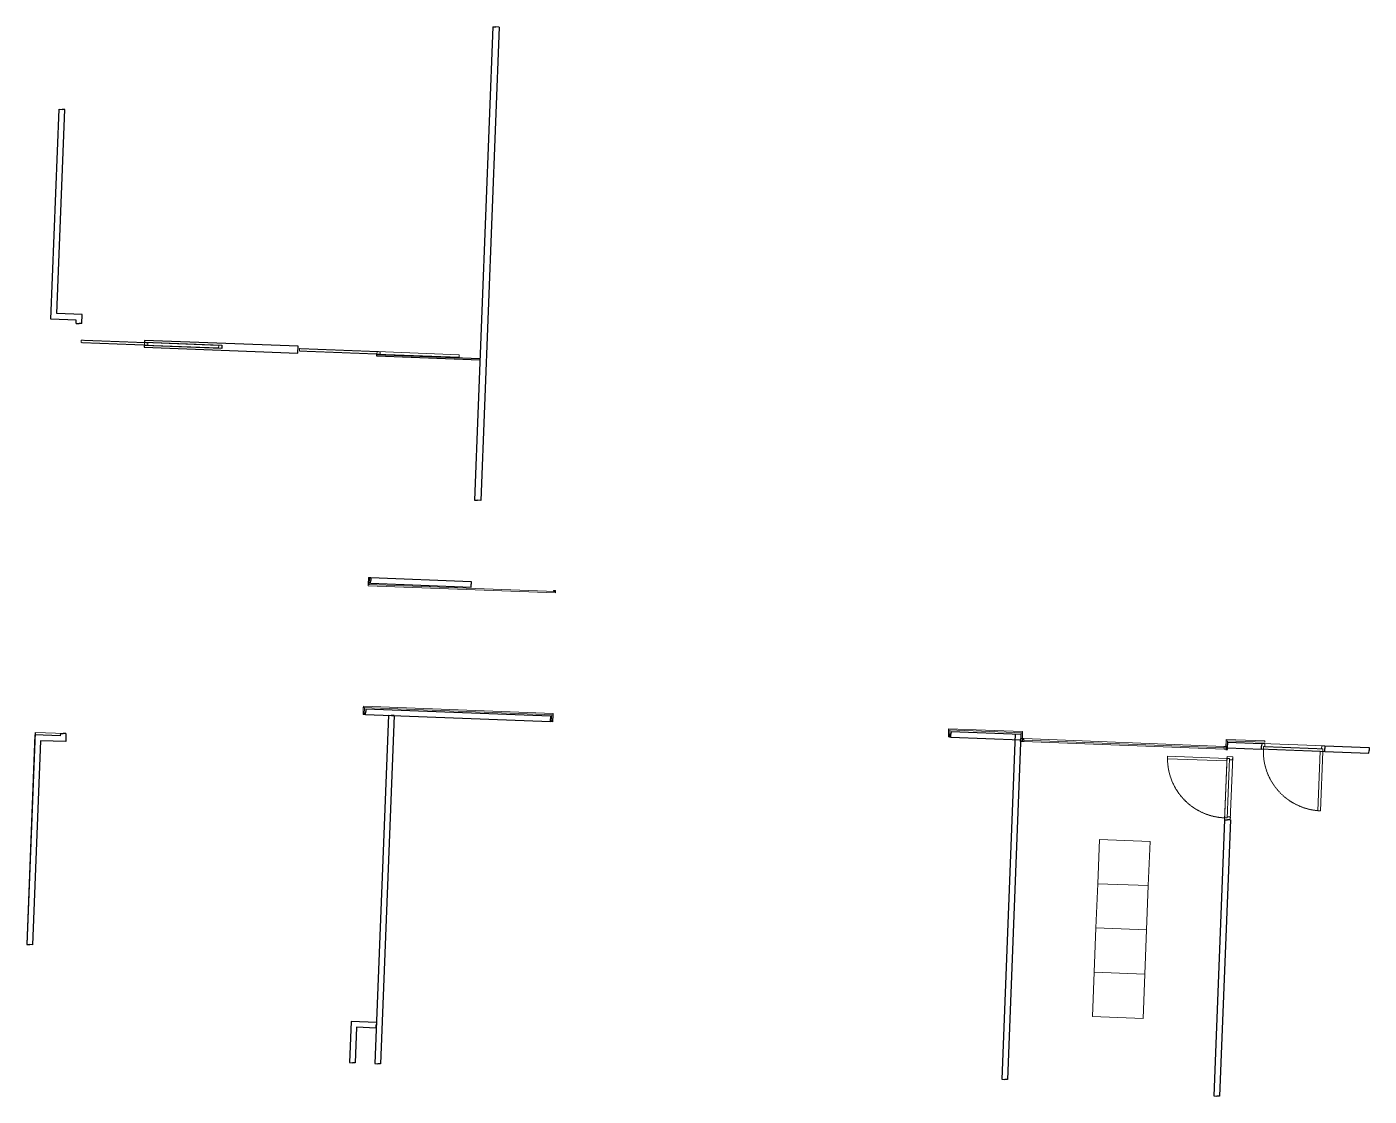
# Model space of a CAD drawing. Header units: millimetres. Extents: x 17510 to 38731, y 18951 to 35862.
import ezdxf

# ---------------------------------------------------------------- set-up
doc = ezdxf.new("R2010")
doc.units = ezdxf.units.MM
doc.header["$MEASUREMENT"] = 0
doc.linetypes.add('DGN Style 2', pattern=[10, 6, -4])
for name, color, linetype, lineweight in [('A-SLAB-CONC', 7, 'Continuous', 0), ('DOOR', 40, 'Continuous', 0), ('DOOR-FRAM', 40, 'Continuous', 0), ('DOOR-HEAD', 42, 'Continuous', 30), ('DOOR-LEAF', 40, 'Continuous', 0), ('DOOR-OPNG', 40, 'Continuous', 0), ('GLAZ', 4, 'Continuous', 0), ('PRTN-FULL', 6, 'Continuous', 30), ('STRC-CONC', 120, 'Continuous', 30), ('WALL-BLOC', 7, 'Continuous', 0), ('WALL-LNIG', 1, 'Continuous', 0)]:
    doc.layers.add(name, color=color, linetype=linetype, lineweight=lineweight)

# ---------------------------------------------------------------- blocks, each defined once
blk = doc.blocks.new('*U1')
at = {"layer": 'DOOR-FRAM', "color": 0, "lineweight": -2, "extrusion": (0, 0, -1), "flags": 128}
for points in [[(490, 501), (400, 498), (401, 468), (441, 469), (442, 449), (492, 451), (490, 501)], [(528, -498), (438, -502), (437, -472), (477, -470), (476, -450), (526, -448), (528, -498)]]:
    blk.add_lwpolyline(points, close=True, dxfattribs=at)
at = {"layer": 'DOOR-HEAD', "color": 0, "lineweight": -2, "extrusion": (0, 0, -1), "flags": 128}
blk.add_lwpolyline([(400, 498), (490, 501), (528, -498), (438, -502), (400, 498)], close=True, dxfattribs=at)
at = {"layer": 'DOOR-LEAF', "color": 0, "lineweight": -2, "extrusion": (0, 0, -1), "flags": 128}
blk.add_lwpolyline([(401, 468), (-538, 431), (-537, 391), (403, 428), (401, 468)], close=True, dxfattribs=at)
at = {"layer": 'DOOR-OPNG', "color": 0, "linetype": 'DGN Style 2', "lineweight": -2, "extrusion": (0, 0, -1), "flags": 128}
blk.add_lwpolyline([(401, 468), (437, -472), (477, -470), (441, 469), (401, 468)], close=True, dxfattribs=at)
at = {"layer": 'DOOR-OPNG', "color": 0, "linetype": 'DGN Style 2', "lineweight": -2}
blk.add_arc((-401, 468), 940, 265.348, 357.7869, dxfattribs=at)
blk = doc.blocks.new('*U2')
at = {"layer": 'DOOR-FRAM', "color": 0, "lineweight": -2, "flags": 128}
for points in [[(-490, 501), (-400, 498), (-401, 468), (-441, 469), (-442, 449), (-492, 451), (-490, 501)], [(-528, -498), (-438, -502), (-437, -472), (-477, -470), (-476, -450), (-526, -448), (-528, -498)]]:
    blk.add_lwpolyline(points, close=True, dxfattribs=at)
at = {"layer": 'DOOR-HEAD', "color": 0, "lineweight": -2, "flags": 128}
blk.add_lwpolyline([(-400, 498), (-490, 501), (-528, -498), (-438, -502), (-400, 498)], close=True, dxfattribs=at)
at = {"layer": 'DOOR-LEAF', "color": 0, "lineweight": -2, "flags": 128}
blk.add_lwpolyline([(-401, 468), (538, 431), (537, 391), (-403, 428), (-401, 468)], close=True, dxfattribs=at)
at = {"layer": 'DOOR-OPNG', "color": 0, "linetype": 'DGN Style 2', "lineweight": -2, "flags": 128}
blk.add_lwpolyline([(-401, 468), (-437, -472), (-477, -470), (-441, 469), (-401, 468)], close=True, dxfattribs=at)
at = {"layer": 'DOOR-OPNG', "color": 0, "linetype": 'DGN Style 2', "lineweight": -2}
blk.add_arc((-401, 468), 940, 265.348, 357.7869, dxfattribs=at)

msp = doc.modelspace()

# ---------------------------------------------------------------- linework, layer by layer
at = {"layer": 'A-SLAB-CONC', "flags": 128}
for points in [[(34466, 23010), (35266, 22979), (35239, 22280), (34439, 22311), (34466, 23010)], [(34439, 22311), (35239, 22280), (35212, 21580), (34412, 21611), (34439, 22311)], [(34412, 21611), (35212, 21580), (35185, 20881), (34385, 20912), (34412, 21611)], [(34385, 20912), (35185, 20881), (35157, 20181), (34358, 20212), (34385, 20912)]]:
    msp.add_lwpolyline(points, close=True, dxfattribs=at)
at = {"layer": 'DOOR', "flags": 128}
for points in [[(19369, 30868), (20543, 30822), (20542, 30784), (19368, 30830), (19369, 30868)], [(23047, 30726), (24346, 30675), (24344, 30638), (23045, 30688), (23047, 30726)]]:
    msp.add_lwpolyline(points, close=True, dxfattribs=at)
at = {"layer": 'DOOR-OPNG', "linetype": 'DGN Style 2', "flags": 128}
for points in [[(18370, 30906), (19424, 30866), (19423, 30828), (18369, 30868), (18370, 30906)], [(21823, 30773), (23097, 30724), (23095, 30686), (21821, 30735), (21823, 30773)]]:
    msp.add_lwpolyline(points, close=True, dxfattribs=at)
at = {"layer": 'GLAZ'}
for p, q in [((33271, 24560), (33272, 24582)), ((33271, 24560), (36439, 24437)), ((33273, 24605), (33272, 24582)), ((33272, 24582), (36440, 24460)), ((33273, 24605), (36441, 24482)), ((36439, 24437), (36440, 24460)), ((36441, 24482), (36440, 24460))]:
    msp.add_line(p, q, dxfattribs=at)
at = {"layer": 'GLAZ', "flags": 128}
for points in [[(33248, 24606), (33273, 24605), (33271, 24560), (33246, 24561), (33248, 24606)], [(36441, 24482), (36465, 24481), (36464, 24436), (36439, 24437), (36441, 24482)]]:
    msp.add_lwpolyline(points, close=True, dxfattribs=at)
at = {"layer": 'PRTN-FULL'}
for p, q in [((24876, 35862), (24587, 28375)), ((24976, 35858), (24687, 28372)), ((24876, 35862), (24926, 35860)), ((24976, 35858), (24926, 35860)), ((17892, 31240), (18021, 34558)), ((17986, 31327), (18111, 34554)), ((18021, 34558), (18066, 34556)), ((18111, 34554), (18066, 34556)), ((18292, 31225), (17892, 31240)), ((18386, 31311), (17986, 31327)), ((18290, 31172), (18292, 31225)), ((18380, 31169), (18386, 31311)), ((18290, 31172), (18335, 31171)), ((18380, 31169), (18335, 31171)), ((24587, 28375), (24637, 28374)), ((24687, 28372), (24637, 28374)), ((22945, 27063), (22947, 27108)), ((22945, 27063), (24534, 27001)), ((22949, 27153), (22947, 27108)), ((22949, 27153), (24537, 27091)), ((24534, 27001), (24536, 27046)), ((24537, 27091), (24536, 27046)), ((22868, 25078), (22867, 25033)), ((22868, 25078), (25791, 24965)), ((22865, 24988), (22867, 25033)), ((22865, 24988), (25788, 24875)), ((23225, 24974), (23012, 19466)), ((23315, 24970), (23102, 19462)), ((23225, 24974), (23270, 24972)), ((23315, 24970), (23270, 24972)), ((25788, 24875), (25789, 24920)), ((25791, 24965), (25789, 24920)), ((17638, 24666), (17510, 21349)), ((18038, 24651), (17638, 24666)), ((18040, 24688), (18038, 24651)), ((18040, 24688), (18084, 24686)), ((18129, 24684), (18084, 24686)), ((18129, 24684), (18125, 24558)), ((32118, 24630), (32120, 24675)), ((32118, 24630), (33222, 24588)), ((32121, 24720), (32120, 24675)), ((32121, 24720), (33226, 24678)), ((33136, 24681), (32925, 19219)), ((33226, 24678), (33015, 19216)), ((17725, 24573), (17600, 21345)), ((18125, 24558), (17725, 24573)), ((36490, 24461), (36491, 24506)), ((36490, 24461), (37028, 24441)), ((36493, 24551), (36491, 24506)), ((36493, 24551), (37032, 24530)), ((37028, 24441), (37030, 24485)), ((37032, 24530), (37030, 24485)), ((38028, 24402), (38029, 24447)), ((38031, 24492), (38029, 24447)), ((38031, 24492), (38731, 24465)), ((38727, 24375), (38729, 24420)), ((38731, 24465), (38729, 24420)), ((38028, 24402), (38727, 24375)), ((36446, 23322), (36277, 18954)), ((36536, 23319), (36367, 18951)), ((36446, 23322), (36491, 23320)), ((36536, 23319), (36491, 23320)), ((17510, 21349), (17555, 21347)), ((17600, 21345), (17555, 21347)), ((22637, 20133), (22612, 19481)), ((23037, 20118), (22637, 20133)), ((22724, 20040), (22702, 19478)), ((23033, 20028), (22724, 20040)), ((23033, 20028), (23035, 20073)), ((23037, 20118), (23035, 20073)), ((22612, 19481), (22657, 19479)), ((22702, 19478), (22657, 19479)), ((23012, 19466), (23057, 19464)), ((23102, 19462), (23057, 19464)), ((32925, 19219), (32970, 19217)), ((33015, 19216), (32970, 19217)), ((36277, 18954), (36322, 18953)), ((36367, 18951), (36322, 18953))]:
    msp.add_line(p, q, dxfattribs=at)
at = {"layer": 'PRTN-FULL', "flags": 128}
for points in [[(21799, 30810), (19371, 30904), (19369, 30874), (20594, 30827), (20592, 30777), (19367, 30824), (19366, 30794), (21794, 30700), (21799, 30810)], [(23045, 30682), (24674, 30619), (24672, 30589), (23044, 30652), (23045, 30682)], [(33223, 24607), (33248, 24606), (33246, 24561), (33221, 24562), (33223, 24607)], [(36490, 24480), (36465, 24481), (36464, 24436), (36489, 24435), (36490, 24480)]]:
    msp.add_lwpolyline(points, close=True, dxfattribs=at)
at = {"layer": 'STRC-CONC', "color": 1, "linetype": 'Continuous', "lineweight": 30, "flags": 128}
msp.add_lwpolyline([(17640, 24703), (17510, 21349)], dxfattribs=at)
at = {"layer": 'WALL-BLOC'}
msp.add_line((17640, 24703), (18129, 24684), dxfattribs=at)
at = {"layer": 'WALL-LNIG', "flags": 128}
for points in [[(22929, 27154), (22909, 27154), (22904, 27044), (22924, 27044), (22929, 27154)], [(22904, 27044), (25867, 26930), (25866, 26909), (22904, 27024), (22904, 27044)], [(22929, 27154), (22949, 27153), (22948, 27133), (22928, 27134), (22929, 27154)], [(25835, 26931), (25836, 26950), (25868, 26949), (25867, 26930), (25835, 26931)], [(22849, 25099), (22829, 25099), (22825, 24989), (22845, 24989), (22849, 25099)], [(22830, 25119), (25833, 25003), (25832, 24983), (22829, 25099), (22830, 25119)], [(22846, 25009), (22866, 25008), (22865, 24988), (22845, 24989), (22846, 25009)], [(25788, 24895), (25808, 24894), (25808, 24874), (25788, 24875), (25788, 24895)], [(25812, 24984), (25832, 24983), (25828, 24873), (25808, 24874), (25812, 24984)], [(32082, 24742), (32102, 24741), (32098, 24631), (32078, 24632), (32082, 24742)], [(32083, 24762), (33252, 24717), (33251, 24697), (32082, 24742), (32083, 24762)], [(32099, 24651), (32119, 24650), (32118, 24630), (32098, 24631), (32099, 24651)], [(33231, 24697), (33251, 24697), (33248, 24606), (33228, 24606), (33231, 24697)], [(36489, 24571), (36469, 24572), (36465, 24481), (36485, 24480), (36489, 24571)], [(36470, 24592), (37083, 24568), (37083, 24548), (36469, 24572), (36470, 24592)]]:
    msp.add_lwpolyline(points, close=True, dxfattribs=at)

# ---------------------------------------------------------------- block references
at = {"layer": 'DOOR-FRAM', "rotation": 270.0000000000002}
msp.add_blockref('*U2', (37530, 24002), dxfattribs=at)
at = {"layer": 'DOOR-FRAM', "extrusion": (0, 0, -1), "rotation": 4.426278310679195}
msp.add_blockref('*U1', (-36047, 23856), dxfattribs=at)

doc.saveas('drawing.dxf')
